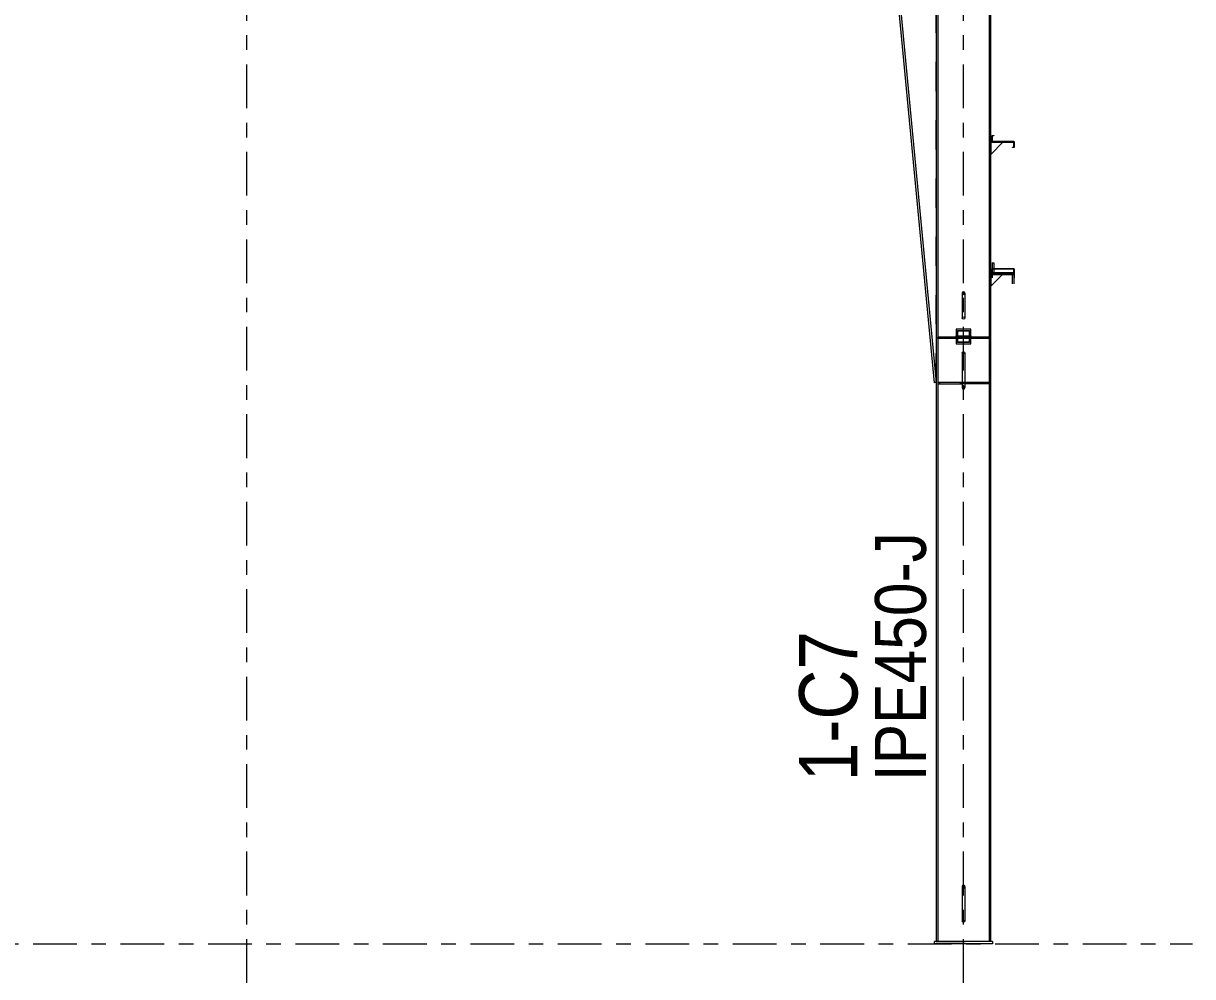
# Model space of a CAD drawing. Header units: millimetres. Extents: x -49 to 773, y -79 to 495.
# Drawn here: x 488 to 568.2, y 14.4 to 79.8 of the extents above; entities that cross this region are included whole.
import ezdxf

# ---------------------------------------------------------------- set-up
doc = ezdxf.new("R2010")
doc.units = ezdxf.units.MM
for name, pattern in [('XKITLINE00', [0]), ('XKITLINE02', [4, 2, -2]), ('XKITLINE03', [6, 3, -1, 1, -1])]:
    doc.linetypes.add(name, pattern=pattern)
for name, color, linetype, lineweight in [('Part', 2, 'Continuous', 0), ('PartMark', 7, 'Continuous', 0), ('S-grid', 1, 'Continuous', 0)]:
    doc.layers.add(name, color=color, linetype=linetype, lineweight=lineweight)
doc.styles.add('ARIAL', font='ARIAL.TTF')

# ---------------------------------------------------------------- blocks, each defined once
blk = doc.blocks.new('*A73')
at = {"layer": 'Part'}
blk.add_hatch(color=3, dxfattribs=at).paths.add_polyline_path([(554.473, 63.375), (554.473, 62.986), (555.975, 62.986), (555.975, 62.567), (555.85, 62.567), (555.85, 62.582), (555.96, 62.582), (555.96, 62.971), (554.458, 62.971), (554.458, 63.39), (554.583, 63.39), (554.583, 63.375)], flags=17)
blk = doc.blocks.new('*A74')
at = {"layer": 'Part'}
h = blk.add_hatch(color=3, dxfattribs=at)
h.paths.add_polyline_path([(552.083, 57.917), (552.083, 58.75), (552.917, 58.75), (552.917, 57.917)], flags=17)
h.paths.add_polyline_path([(552.117, 58.717), (552.117, 57.95), (552.883, 57.95), (552.883, 58.717)])
blk = doc.blocks.new('*A148')
at = {"layer": 'Part'}
blk.add_hatch(color=3, dxfattribs=at).paths.add_polyline_path([(552.5, 20.702), (552.559, 20.673), (552.583, 20.603), (552.559, 20.534), (552.5, 20.505), (552.441, 20.534), (552.417, 20.603), (552.441, 20.673)], flags=17)
blk = doc.blocks.new('*A149')
at = {"layer": 'Part'}
blk.add_hatch(color=3, dxfattribs=at).paths.add_polyline_path([(552.5, 54.932), (552.559, 54.904), (552.583, 54.834), (552.559, 54.764), (552.5, 54.735), (552.441, 54.764), (552.417, 54.834), (552.441, 54.904)], flags=17)
blk = doc.blocks.new('*A154')
at = {"layer": 'Part'}
blk.add_hatch(color=3, dxfattribs=at).paths.add_polyline_path([(554.473, 63.375), (554.473, 62.986), (555.975, 62.986), (555.975, 62.567), (555.85, 62.567), (555.85, 62.582), (555.96, 62.582), (555.96, 62.971), (554.458, 62.971), (554.458, 63.39), (554.583, 63.39), (554.583, 63.375)], flags=17)
blk = doc.blocks.new('*A165')
at = {"layer": 'Part'}
blk.add_hatch(color=3, dxfattribs=at).paths.add_polyline_path([(552.5, 61.4), (552.559, 61.373), (552.583, 61.309), (552.559, 61.244), (552.5, 61.217), (552.441, 61.244), (552.417, 61.309), (552.441, 61.373)], flags=17)
blk = doc.blocks.new('*A167')
at = {"layer": 'Part'}
blk.add_hatch(color=3, dxfattribs=at).paths.add_polyline_path([(554.473, 72.11), (554.473, 71.723), (555.975, 71.723), (555.975, 71.307), (555.85, 71.307), (555.85, 71.322), (555.96, 71.322), (555.96, 71.708), (554.458, 71.708), (554.458, 72.125), (554.583, 72.125), (554.583, 72.11)], flags=17)
blk = doc.blocks.new('*A168')
at = {"layer": 'Part'}
blk.add_hatch(color=3, dxfattribs=at).paths.add_polyline_path([(554.473, 72.11), (554.473, 71.723), (555.975, 71.723), (555.975, 71.307), (555.85, 71.307), (555.85, 71.322), (555.96, 71.322), (555.96, 71.708), (554.458, 71.708), (554.458, 72.125), (554.583, 72.125), (554.583, 72.11)], flags=17)
blk = doc.blocks.new('*A400')
at = {"layer": 'S-grid', "color": 1, "linetype": 'XKITLINE03', "lineweight": 0}
blk.add_line((56.675, 16.667), (568.216, 16.667), dxfattribs=at)
blk = doc.blocks.new('*A679')
at = {"layer": 'S-grid', "color": 1, "linetype": 'XKITLINE03', "lineweight": 0}
blk.add_line((552.5, -10), (552.5, 140.208), dxfattribs=at)
blk = doc.blocks.new('*A680')
at = {"layer": 'S-grid', "color": 1, "linetype": 'XKITLINE03', "lineweight": 0}
blk.add_line((503.333, -10), (503.333, 140.208), dxfattribs=at)
blk = doc.blocks.new('*A686')
at = {"layer": 'Part', "color": 2, "linetype": 'XKITLINE00', "lineweight": 0}
for p, q in [((554.458, 63.39), (554.458, 62.72)), ((554.458, 63.39), (554.583, 63.39)), ((554.583, 63.375), (554.473, 63.375)), ((554.473, 63.375), (554.473, 62.986)), ((554.583, 63.39), (554.583, 62.986)), ((555.96, 62.971), (554.458, 62.971)), ((554.473, 62.986), (555.975, 62.986)), ((555.85, 61.952), (555.85, 62.582)), ((555.85, 62.582), (555.96, 62.582)), ((555.975, 62.567), (555.85, 62.567)), ((555.96, 62.582), (555.96, 62.971)), ((555.975, 62.986), (555.975, 62.567)), ((555.975, 61.952), (555.975, 62.567))]:
    blk.add_line(p, q, dxfattribs=at)
at = {"layer": 'Part', "color": 7, "linetype": 'XKITLINE02', "lineweight": 0}
for p, q in [((554.458, 62.72), (554.458, 62.356)), ((554.473, 62.986), (554.473, 62.76)), ((554.473, 62.371), (554.473, 62.986)), ((554.583, 62.986), (554.583, 62.76)), ((555.96, 62.582), (555.96, 61.967)), ((555.975, 62.567), (555.975, 62.371))]:
    blk.add_line(p, q, dxfattribs=at)
blk = doc.blocks.new('*A687')
at = {"layer": 'Part', "color": 2, "linetype": 'XKITLINE00', "lineweight": 0}
for p, q in [((552.083, 58.75), (552.083, 57.917)), ((552.083, 58.75), (552.917, 58.75)), ((552.117, 57.95), (552.117, 58.717)), ((552.117, 58.717), (552.883, 58.717)), ((552.883, 58.717), (552.883, 57.95)), ((552.917, 58.75), (552.917, 57.917)), ((552.917, 57.917), (552.083, 57.917)), ((552.883, 57.95), (552.117, 57.95))]:
    blk.add_line(p, q, dxfattribs=at)
blk = doc.blocks.new('*A688')
at = {"layer": 'Part', "color": 7, "linetype": 'XKITLINE02', "lineweight": 0}
for p, q in [((547.571, 86.101), (550.528, 88.432)), ((550.528, 88.432), (550.625, 88.386)), ((550.625, 55.175), (550.625, 88.386)), ((550.625, 55.175), (550.625, 88.386)), ((550.625, 88.386), (550.625, 88.386))]:
    blk.add_line(p, q, dxfattribs=at)
at = {"layer": 'Part', "color": 2, "linetype": 'XKITLINE00', "lineweight": 0}
for p, q in [((550.625, 88.386), (550.528, 88.432)), ((550.509, 55.164), (547.571, 86.101)), ((547.68, 86.187), (550.625, 55.175)), ((550.625, 55.175), (550.509, 55.164))]:
    blk.add_line(p, q, dxfattribs=at)
blk = doc.blocks.new('*A689')
at = {"layer": 'Part', "color": 2, "linetype": 'XKITLINE00', "lineweight": 0}
for p, q in [((554.5, 16.833), (550.5, 16.833)), ((550.5, 16.667), (550.5, 16.833)), ((554.5, 16.667), (550.5, 16.667)), ((554.5, 16.833), (554.5, 16.667))]:
    blk.add_line(p, q, dxfattribs=at)
blk = doc.blocks.new('*A690')
at = {"layer": 'Part', "color": 2, "linetype": 'XKITLINE00', "lineweight": 0}
for p, q in [((552, 58.292), (550.742, 58.292)), ((550.742, 58.208), (550.742, 58.292)), ((552, 58.208), (550.742, 58.208)), ((554.258, 58.292), (553, 58.292)), ((554.258, 58.208), (553, 58.208)), ((554.258, 58.292), (554.258, 58.208))]:
    blk.add_line(p, q, dxfattribs=at)
at = {"layer": 'Part', "color": 7, "linetype": 'XKITLINE02', "lineweight": 0}
for p, q in [((550.867, 58.208), (550.867, 58.292)), ((553, 58.292), (552, 58.292)), ((553, 58.208), (552, 58.208)), ((554.133, 58.208), (554.133, 58.292))]:
    blk.add_line(p, q, dxfattribs=at)
blk = doc.blocks.new('*A691')
at = {"layer": 'Part', "color": 7, "linetype": 'XKITLINE02', "lineweight": 0}
for p, q in [((552, 58.292), (552, 58.375)), ((552, 58.375), (553, 58.375)), ((553, 58.292), (552, 58.292)), ((553, 58.375), (553, 58.292))]:
    blk.add_line(p, q, dxfattribs=at)
blk = doc.blocks.new('*A692')
at = {"layer": 'Part', "color": 2, "linetype": 'XKITLINE00', "lineweight": 0}
for p, q in [((553, 58.833), (552, 58.833)), ((552, 58.833), (552, 57.833)), ((553, 57.833), (553, 58.833)), ((552, 57.833), (553, 57.833))]:
    blk.add_line(p, q, dxfattribs=at)
blk = doc.blocks.new('*A693')
at = {"layer": 'Part', "color": 2, "linetype": 'XKITLINE00', "lineweight": 0}
for p, q in [((552.417, 55.175), (550.742, 55.175)), ((550.742, 55.092), (552.417, 55.092)), ((554.258, 55.175), (552.583, 55.175)), ((554.258, 55.092), (552.583, 55.092))]:
    blk.add_line(p, q, dxfattribs=at)
at = {"layer": 'Part', "color": 7, "linetype": 'XKITLINE02', "lineweight": 0}
for p, q in [((550.742, 55.175), (550.742, 55.092)), ((550.867, 55.092), (550.867, 55.175)), ((552.583, 55.175), (552.417, 55.175)), ((552.583, 55.092), (552.417, 55.092)), ((554.133, 55.092), (554.133, 55.175)), ((554.258, 55.175), (554.258, 55.092))]:
    blk.add_line(p, q, dxfattribs=at)
blk = doc.blocks.new('*A694')
at = {"layer": 'Part', "color": 7, "linetype": 'XKITLINE02', "lineweight": 0}
for p, q in [((554.258, 55.175), (550.742, 55.175)), ((550.742, 55.175), (550.742, 55.092)), ((554.258, 55.092), (550.742, 55.092)), ((550.867, 55.092), (550.867, 55.175)), ((554.133, 55.092), (554.133, 55.175)), ((554.258, 55.092), (554.258, 55.175))]:
    blk.add_line(p, q, dxfattribs=at)
blk = doc.blocks.new('*A695')
at = {"layer": 'Part', "color": 2, "linetype": 'XKITLINE00', "lineweight": 0}
for p, q in [((554.375, 61.795), (555.208, 62.624)), ((555.208, 62.624), (554.375, 62.624)), ((555.208, 62.62), (554.375, 61.791)), ((555.208, 62.624), (555.208, 62.62))]:
    blk.add_line(p, q, dxfattribs=at)
at = {"layer": 'Part', "color": 7, "linetype": 'XKITLINE02', "lineweight": 0}
for p, q in [((554.375, 62.624), (554.375, 61.791)), ((554.375, 62.62), (555.208, 62.62))]:
    blk.add_line(p, q, dxfattribs=at)
blk = doc.blocks.new('*A696')
at = {"layer": 'Part', "color": 2, "linetype": 'XKITLINE00', "lineweight": 0}
for p, q in [((554.375, 62.72), (555.875, 62.72)), ((554.375, 62.679), (555.875, 62.679)), ((555.85, 62.565), (555.153, 62.565)), ((555.875, 62.72), (555.875, 62.582))]:
    blk.add_line(p, q, dxfattribs=at)
at = {"layer": 'Part', "color": 7, "linetype": 'XKITLINE02', "lineweight": 0}
for p, q in [((554.375, 62.72), (554.375, 62.565)), ((555.875, 62.607), (554.375, 62.607)), ((555.153, 62.565), (554.375, 62.565)), ((555.875, 62.565), (555.85, 62.565)), ((555.875, 62.565), (555.875, 62.607)), ((555.875, 62.565), (555.875, 62.567))]:
    blk.add_line(p, q, dxfattribs=at)
blk = doc.blocks.new('*A697')
at = {"layer": 'Part', "color": 2, "linetype": 'XKITLINE00', "lineweight": 0}
blk.add_line((554.375, 70.833), (555.208, 71.667), dxfattribs=at)
at = {"layer": 'Part', "color": 7, "linetype": 'XKITLINE02', "lineweight": 0}
for p, q in [((554.375, 71.667), (554.375, 70.833)), ((555.208, 71.667), (554.375, 71.667))]:
    blk.add_line(p, q, dxfattribs=at)
blk = doc.blocks.new('*A698')
at = {"layer": 'Part', "color": 2, "linetype": 'XKITLINE00', "lineweight": 0}
for p, q in [((554.458, 71.708), (554.375, 71.708)), ((554.375, 71.667), (555.875, 71.667)), ((555.875, 71.667), (555.875, 71.708))]:
    blk.add_line(p, q, dxfattribs=at)
at = {"layer": 'Part', "color": 7, "linetype": 'XKITLINE02', "lineweight": 0}
for p, q in [((554.375, 71.708), (554.375, 71.667)), ((555.875, 71.708), (554.458, 71.708))]:
    blk.add_line(p, q, dxfattribs=at)
blk = doc.blocks.new('*A875')
at = {"layer": 'Part', "color": 7, "linetype": 'XKITLINE02', "lineweight": 0}
for p, q in [((554.375, 91.465), (550.625, 88.509)), ((550.742, 88.344), (550.742, 88.26)), ((554.258, 88.344), (554.258, 88.26)), ((550.625, 82.542), (550.625, 82.208)), ((550.742, 82.542), (550.742, 82.208)), ((550.742, 58.292), (550.742, 58.208)), ((554.258, 58.292), (554.258, 58.208)), ((550.625, 16.833), (554.375, 16.833))]:
    blk.add_line(p, q, dxfattribs=at)
at = {"layer": 'Part', "color": 2, "linetype": 'XKITLINE00', "lineweight": 0}
for p, q in [((554.375, 16.833), (554.375, 91.465)), ((554.258, 91.373), (554.258, 88.344)), ((550.625, 88.509), (550.625, 82.542)), ((550.742, 88.601), (550.742, 88.344)), ((550.742, 88.26), (550.742, 82.542)), ((554.258, 88.26), (554.258, 58.292)), ((550.625, 82.208), (550.625, 16.833)), ((550.742, 82.208), (550.742, 58.292)), ((550.742, 58.208), (550.742, 16.833)), ((554.258, 58.208), (554.258, 16.833))]:
    blk.add_line(p, q, dxfattribs=at)
blk = doc.blocks.new('*A895')
at = {"layer": 'Part', "color": 2, "linetype": 'XKITLINE00', "lineweight": 0}
for p, q in [((552.441, 20.673), (552.417, 20.603)), ((552.417, 20.603), (552.417, 18.784)), ((552.417, 20.603), (552.441, 20.534)), ((552.5, 20.702), (552.441, 20.673)), ((552.441, 20.534), (552.5, 20.505)), ((552.559, 20.673), (552.5, 20.702)), ((552.5, 20.505), (552.559, 20.534)), ((552.583, 20.603), (552.559, 20.673)), ((552.559, 20.534), (552.583, 20.603)), ((552.583, 20.603), (552.583, 18.784))]:
    blk.add_line(p, q, dxfattribs=at)
at = {"layer": 'Part', "color": 7, "linetype": 'XKITLINE02', "lineweight": 0}
for p, q in [((552.417, 18.784), (552.417, 18.226)), ((552.583, 18.784), (552.583, 18.226)), ((552.417, 18.226), (552.441, 18.276)), ((552.441, 18.176), (552.417, 18.226)), ((552.441, 18.276), (552.5, 18.297)), ((552.5, 18.156), (552.441, 18.176)), ((552.5, 18.297), (552.559, 18.276)), ((552.559, 18.176), (552.5, 18.156)), ((552.559, 18.276), (552.583, 18.226)), ((552.583, 18.226), (552.559, 18.176))]:
    blk.add_line(p, q, dxfattribs=at)
blk = doc.blocks.new('*A896')
at = {"layer": 'Part', "color": 7, "linetype": 'XKITLINE02', "lineweight": 0}
for p, q in [((552.417, 57.211), (552.441, 57.261)), ((552.417, 57.211), (552.417, 56.653)), ((552.441, 57.161), (552.417, 57.211)), ((552.441, 57.261), (552.5, 57.282)), ((552.5, 57.141), (552.441, 57.161)), ((552.5, 57.282), (552.559, 57.261)), ((552.559, 57.161), (552.5, 57.141)), ((552.559, 57.261), (552.583, 57.211)), ((552.583, 57.211), (552.559, 57.161)), ((552.583, 57.211), (552.583, 56.653))]:
    blk.add_line(p, q, dxfattribs=at)
at = {"layer": 'Part', "color": 2, "linetype": 'XKITLINE00', "lineweight": 0}
for p, q in [((552.417, 56.653), (552.417, 54.834)), ((552.583, 56.653), (552.583, 54.834)), ((552.441, 54.904), (552.417, 54.834)), ((552.417, 54.834), (552.441, 54.764)), ((552.5, 54.932), (552.441, 54.904)), ((552.441, 54.764), (552.5, 54.735)), ((552.559, 54.904), (552.5, 54.932)), ((552.5, 54.735), (552.559, 54.764)), ((552.583, 54.834), (552.559, 54.904)), ((552.559, 54.764), (552.583, 54.834))]:
    blk.add_line(p, q, dxfattribs=at)
blk = doc.blocks.new('*A901')
at = {"layer": 'Part', "color": 2, "linetype": 'XKITLINE00', "lineweight": 0}
for p, q in [((554.458, 63.39), (554.458, 62.72)), ((554.458, 63.39), (554.583, 63.39)), ((554.583, 63.375), (554.473, 63.375)), ((554.473, 63.375), (554.473, 62.986)), ((554.583, 63.39), (554.583, 62.986)), ((555.96, 62.971), (554.458, 62.971)), ((554.473, 62.986), (555.975, 62.986)), ((555.85, 61.952), (555.85, 62.582)), ((555.85, 62.582), (555.96, 62.582)), ((555.975, 62.567), (555.85, 62.567)), ((555.96, 62.582), (555.96, 62.971)), ((555.975, 62.986), (555.975, 62.567)), ((555.975, 61.952), (555.975, 62.567))]:
    blk.add_line(p, q, dxfattribs=at)
at = {"layer": 'Part', "color": 7, "linetype": 'XKITLINE02', "lineweight": 0}
for p, q in [((554.458, 62.72), (554.458, 62.356)), ((554.473, 62.986), (554.473, 62.76)), ((554.473, 62.371), (554.473, 62.986)), ((554.583, 62.986), (554.583, 62.76)), ((555.96, 62.582), (555.96, 61.967)), ((555.975, 62.567), (555.975, 62.371))]:
    blk.add_line(p, q, dxfattribs=at)
blk = doc.blocks.new('*A933')
at = {"layer": 'Part', "color": 2, "linetype": 'XKITLINE00', "lineweight": 0}
for p, q in [((552.441, 61.373), (552.417, 61.309)), ((552.417, 61.309), (552.417, 60.027)), ((552.417, 61.309), (552.441, 61.244)), ((552.5, 61.4), (552.441, 61.373)), ((552.441, 61.244), (552.5, 61.217)), ((552.559, 61.373), (552.5, 61.4)), ((552.5, 61.217), (552.559, 61.244)), ((552.583, 61.309), (552.559, 61.373)), ((552.559, 61.244), (552.583, 61.309)), ((552.583, 61.309), (552.583, 60.027))]:
    blk.add_line(p, q, dxfattribs=at)
at = {"layer": 'Part', "color": 7, "linetype": 'XKITLINE02', "lineweight": 0}
for p, q in [((552.417, 60.027), (552.417, 59.604)), ((552.417, 59.604), (552.441, 59.657)), ((552.441, 59.55), (552.417, 59.604)), ((552.441, 59.657), (552.5, 59.68)), ((552.5, 59.528), (552.441, 59.55)), ((552.5, 59.68), (552.559, 59.657)), ((552.559, 59.55), (552.5, 59.528)), ((552.559, 59.657), (552.583, 59.604)), ((552.583, 59.604), (552.559, 59.55)), ((552.583, 60.027), (552.583, 59.604))]:
    blk.add_line(p, q, dxfattribs=at)
blk = doc.blocks.new('*A935')
at = {"layer": 'Part', "color": 2, "linetype": 'XKITLINE00', "lineweight": 0}
for p, q in [((554.458, 71.708), (554.458, 72.125)), ((554.458, 72.125), (554.583, 72.125)), ((555.96, 71.708), (554.458, 71.708)), ((554.583, 72.11), (554.473, 72.11)), ((554.473, 72.11), (554.473, 71.723)), ((554.473, 71.723), (555.975, 71.723)), ((554.583, 72.125), (554.583, 72.11)), ((555.96, 71.322), (555.96, 71.708)), ((555.975, 71.723), (555.975, 71.307)), ((555.85, 71.307), (555.85, 71.322)), ((555.85, 71.322), (555.96, 71.322)), ((555.975, 71.307), (555.85, 71.307))]:
    blk.add_line(p, q, dxfattribs=at)
blk = doc.blocks.new('*A936')
at = {"layer": 'Part', "color": 2, "linetype": 'XKITLINE00', "lineweight": 0}
for p, q in [((554.458, 71.708), (554.458, 72.125)), ((554.458, 72.125), (554.583, 72.125)), ((555.96, 71.708), (554.458, 71.708)), ((554.583, 72.11), (554.473, 72.11)), ((554.473, 72.11), (554.473, 71.723)), ((554.473, 71.723), (555.975, 71.723)), ((554.583, 72.125), (554.583, 72.11)), ((555.96, 71.322), (555.96, 71.708)), ((555.975, 71.723), (555.975, 71.307)), ((555.85, 71.307), (555.85, 71.322)), ((555.85, 71.322), (555.96, 71.322)), ((555.975, 71.307), (555.85, 71.307))]:
    blk.add_line(p, q, dxfattribs=at)
blk = doc.blocks.new('*A1946')
at = {"layer": 'PartMark', "color": 7, "style": 'ARIAL', "width": 0.85}
blk.add_text('IPE450-J', height=3.5, rotation=90.00021, dxfattribs=at).set_placement((549.925, 27.833))
at = {"layer": 'PartMark', "color": 3, "style": 'ARIAL', "width": 0.85}
blk.add_text('1-C7', height=4, rotation=90.00021, dxfattribs=at).set_placement((545.225, 27.833))

msp = doc.modelspace()

# ---------------------------------------------------------------- block references
at = {"lineweight": 0}
for name in ['*A680', '*A679', '*A875', '*A688', '*A698', '*A697', '*A167', '*A168', '*A935', '*A936', '*A73', '*A154', '*A686', '*A901', '*A696', '*A695', '*A165', '*A933', '*A692', '*A74', '*A687', '*A690', '*A691', '*A896', '*A693', '*A694', '*A149', '*A1946', '*A148', '*A895', '*A400', '*A689']:
    msp.add_blockref(name, (0, 0), dxfattribs=at)

doc.saveas('drawing.dxf')
